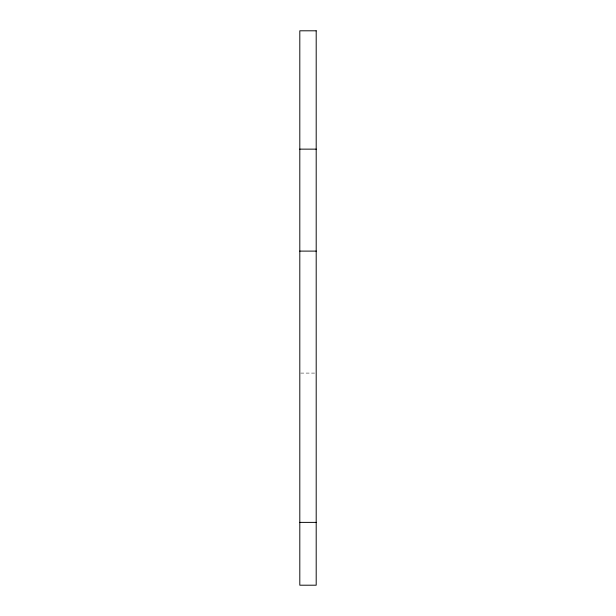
<?xml version="1.0" encoding="UTF-8"?>
<svg xmlns="http://www.w3.org/2000/svg" width="616" height="616" viewBox="0 0 616 616"><rect width="100%" height="100%" fill="white"/><g stroke="black" fill="none" stroke-linecap="round" stroke-linejoin="round"><path stroke-width="0.46" stroke-dasharray="3.08 2.31" d="M300.716 373.088L315.284 373.088"/><path stroke-width="0.92" d="M299.807 149.141L316.193 149.141M299.807 251.105L316.193 251.105M299.807 522.383L316.193 522.383M316.193 30.8L299.807 30.8L299.807 585.2L316.193 585.2L316.193 30.8"/></g></svg>
